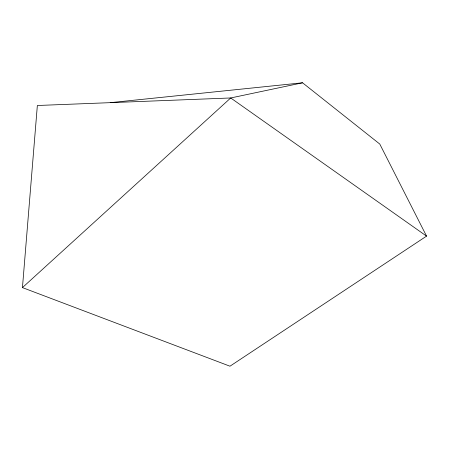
<?xml version="1.0" encoding="UTF-8"?>
<svg xmlns="http://www.w3.org/2000/svg" width="449" height="449" viewBox="0 0 449 449"><rect width="100%" height="100%" fill="white"/><g stroke="black" fill="none" stroke-linecap="round" stroke-linejoin="round"><path stroke-width="0.67" d="M22.45 287.607L37.351 105.498L230.713 97.966L302.553 82.796L379.775 144.05L426.55 236.118L229.967 366.204L22.45 287.607L230.713 97.966L426.55 236.118M110.246 102.658L302.553 82.796"/></g></svg>
